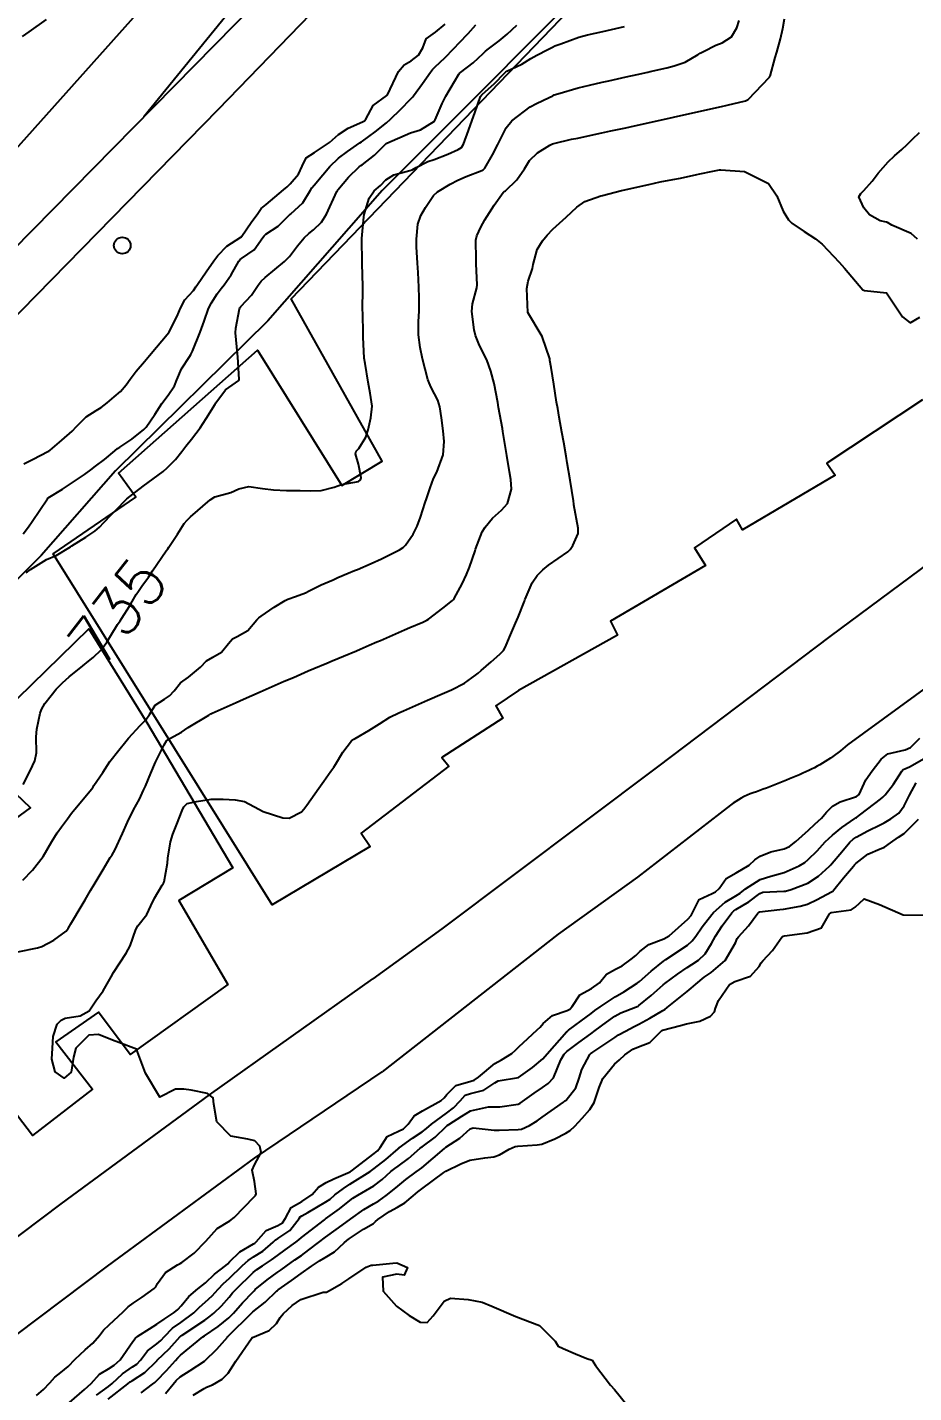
# Model space of a CAD drawing. Header units: metres. Extents: x 307586 to 320046, y 7427249 to 7434250.
# Drawn here: x 315515.2 to 315589.4, y 7432339.4 to 7432453.6 of the extents above; entities that cross this region are included whole.
import ezdxf
from ezdxf.enums import TextEntityAlignment as Align

# ---------------------------------------------------------------- set-up
doc = ezdxf.new("R2010")
doc.units = ezdxf.units.M
doc.header["$MEASUREMENT"] = 0
for name, color, linetype in [('Cotas', 45, 'Continuous'), ('Curvas de Nivel 1m', 11, 'Continuous'), ('Curvas de Nivel 5m', 15, 'Continuous'), ('Divisa', 42, 'FENCELINE2'), ('Edificações', 30, 'Continuous'), ('Linha Férrea', 20, 'Continuous'), ('Postes', 20, 'Continuous'), ('Vias Primárias', 230, 'Continuous')]:
    doc.layers.add(name, color=color, linetype=linetype)
doc.styles.add('Style-STANDARD', font='STANDARD.shx')
doc.linetypes.add('FENCELINE2', pattern='A,0.25,-0.1,[132,ltypeshp.shx,S=0.1,R=0,X=-0.1,Y=0],-0.1,1', length=1.45)

msp = doc.modelspace()

# ---------------------------------------------------------------- linework, layer by layer
at = {"layer": 'Curvas de Nivel 1m', "flags": 128}
for points, elevation in [([(315514.42, 7432376.22), (315516.05, 7432376.58), (315516.43, 7432376.69), (315517.43, 7432377.2), (315518.45, 7432377.97), (315518.55, 7432378.08), (315518.62, 7432378.18), (315518.85, 7432378.57), (315519.79, 7432380.16), (315520.05, 7432380.59), (315520.49, 7432381.35), (315520.79, 7432381.86), (315520.96, 7432382.15), (315521.54, 7432383.11), (315522.14, 7432384.13), (315522.29, 7432384.36), (315522.53, 7432384.75), (315523.18, 7432386.12), (315523.59, 7432387.08), (315524.1, 7432388.11), (315524.58, 7432389.01), (315524.93, 7432389.76), (315525.08, 7432390.1), (315525.53, 7432391.17), (315525.94, 7432392.09), (315526.16, 7432392.55), (315526.64, 7432393.55), (315526.84, 7432393.88), (315527.14, 7432394.08), (315528.09, 7432394.62), (315528.65, 7432395), (315530.4, 7432396.03), (315530.57, 7432396.13), (315530.67, 7432396.19), (315531.93, 7432396.76), (315532.68, 7432397.1), (315533.3, 7432397.38), (315534.69, 7432397.99), (315536.7, 7432398.86), (315537.47, 7432399.19), (315538.71, 7432399.73), (315539.18, 7432399.93), (315540.25, 7432400.38), (315540.72, 7432400.58), (315541.66, 7432400.97), (315542.74, 7432401.42), (315543.06, 7432401.56), (315543.81, 7432401.88), (315544.46, 7432402.16), (315544.75, 7432402.28), (315545.51, 7432402.61), (315546.76, 7432403.17), (315547.22, 7432403.37), (315548.3, 7432403.82), (315548.62, 7432403.97), (315548.77, 7432404.06), (315549.96, 7432404.98), (315550.79, 7432405.63), (315550.87, 7432405.71), (315550.93, 7432405.79), (315551.59, 7432407), (315551.95, 7432407.78), (315552.19, 7432408.41), (315552.67, 7432409.77), (315552.71, 7432409.9), (315552.84, 7432410.27), (315553.27, 7432411.35), (315553.5, 7432411.76), (315554.13, 7432412.5), (315554.88, 7432413.16), (315555.38, 7432413.74), (315555.72, 7432414.92), (315555.66, 7432415.74), (315555.56, 7432416.38), (315555.33, 7432417.74), (315555.27, 7432418.08), (315555, 7432419.75), (315554.96, 7432420), (315554.64, 7432421.75), (315554.57, 7432422.17), (315554.25, 7432423.76), (315553.98, 7432424.8), (315553.64, 7432425.76), (315553.04, 7432426.96), (315552.69, 7432427.77), (315552.59, 7432428.25), (315552.4, 7432429.78), (315552.44, 7432430.42), (315552.81, 7432431.77), (315552.85, 7432432.03), (315552.77, 7432433.77), (315552.75, 7432434.15), (315552.72, 7432435.77), (315552.8, 7432436.12), (315553.16, 7432436.84), (315553.49, 7432437.45), (315553.68, 7432437.76), (315554.27, 7432438.67), (315555.02, 7432439.75), (315555.11, 7432439.83), (315555.2, 7432439.89), (315556.15, 7432440.79), (315556.8, 7432441.73), (315557.23, 7432442.41), (315557.89, 7432443.06), (315558.92, 7432443.7), (315559.14, 7432443.81), (315559.25, 7432443.85), (315560.74, 7432444.19), (315561.25, 7432444.3), (315562.37, 7432444.55), (315563.26, 7432444.73), (315564.02, 7432444.89), (315565.27, 7432445.16), (315565.65, 7432445.24), (315567.27, 7432445.6), (315568.9, 7432445.96), (315569.28, 7432446.05), (315569.89, 7432446.18), (315571.28, 7432446.49), (315572.15, 7432446.68), (315573.29, 7432446.93), (315573.77, 7432447.04), (315575.29, 7432447.4), (315575.52, 7432447.51), (315577.31, 7432449.39), (315577.34, 7432449.45), (315577.35, 7432449.48), (315577.78, 7432451.03), (315577.91, 7432451.47), (315578.23, 7432452.59), (315578.42, 7432453.47), (315578.56, 7432454.28)], 737), ([(315514.79, 7432452.79), (315515.35, 7432453.18), (315516.82, 7432454.21)], 731), ([(315514.82, 7432382.22), (315515.65, 7432383.07), (315516.52, 7432384.2), (315517.26, 7432385.47), (315517.7, 7432386.19), (315518.05, 7432386.69), (315518.56, 7432387.37), (315518.91, 7432387.83), (315519.18, 7432388.17), (315520.59, 7432389.88), (315520.7, 7432390.04), (315520.78, 7432390.15), (315521.52, 7432391.23), (315522.11, 7432392.14), (315522.32, 7432392.44), (315522.63, 7432392.82), (315523.68, 7432394.11), (315524.65, 7432395.15), (315525.13, 7432395.63), (315525.44, 7432396.09), (315525.9, 7432396.86), (315526.68, 7432397.37), (315527.11, 7432397.65), (315527.48, 7432398.07), (315528.03, 7432398.74), (315528.7, 7432399.22), (315529.69, 7432400.05), (315530.2, 7432400.56), (315530.73, 7432400.87), (315531.44, 7432401.31), (315532.05, 7432402.02), (315532.36, 7432402.4), (315532.75, 7432402.61), (315533.65, 7432403.11), (315534.42, 7432403.99), (315534.58, 7432404.18), (315534.77, 7432404.32), (315535.86, 7432405.06), (315536.78, 7432405.62), (315537.01, 7432405.73), (315537.64, 7432405.95), (315538.47, 7432406.26), (315538.79, 7432406.42), (315539.8, 7432406.93), (315540.8, 7432407.36), (315541.19, 7432407.53), (315542.05, 7432407.9), (315542.58, 7432408.12), (315542.82, 7432408.22), (315543.98, 7432408.72), (315544.83, 7432409.1), (315546.33, 7432409.85), (315546.64, 7432410.04), (315546.84, 7432410.24), (315547.5, 7432411.18), (315547.83, 7432411.83), (315548.11, 7432412.59), (315548.5, 7432413.82), (315548.59, 7432414.11), (315548.9, 7432415.05), (315549.19, 7432415.82), (315549.46, 7432416.36), (315550.01, 7432417.8), (315550.08, 7432418.93), (315550.01, 7432419.8), (315549.87, 7432420.9), (315549.72, 7432421.81), (315549.54, 7432422.37), (315549, 7432423.43), (315548.82, 7432423.82), (315548.72, 7432424.11), (315548.28, 7432425.83), (315548.07, 7432426.79), (315547.93, 7432427.83), (315547.94, 7432428.96), (315548, 7432429.83), (315547.99, 7432430.93), (315547.95, 7432431.83), (315547.9, 7432433.05), (315547.85, 7432433.83), (315547.77, 7432435.2), (315547.77, 7432435.83), (315547.89, 7432437.1), (315548.12, 7432437.83), (315548.52, 7432438.49), (315549.19, 7432439.49), (315549.53, 7432439.81), (315550.57, 7432440.44), (315551.21, 7432440.77), (315551.91, 7432441.09), (315553.22, 7432441.57), (315553.35, 7432441.64), (315553.47, 7432441.77), (315554.12, 7432442.88), (315554.58, 7432443.76), (315554.79, 7432444.21), (315555.26, 7432445.15), (315555.75, 7432445.74), (315557.28, 7432446.9), (315557.81, 7432447.2), (315558.87, 7432447.7), (315559.16, 7432447.84), (315559.29, 7432447.9), (315559.6, 7432448), (315561.3, 7432448.5), (315562.23, 7432448.73), (315563.31, 7432448.97), (315563.86, 7432449.09), (315565.31, 7432449.42), (315566.22, 7432449.62), (315567.11, 7432449.81), (315567.32, 7432449.86), (315568.72, 7432450.18), (315569.32, 7432450.33), (315570.24, 7432450.65), (315571.34, 7432451.29), (315571.5, 7432451.39), (315571.78, 7432451.55), (315572.82, 7432452.07), (315573.35, 7432452.27), (315574.13, 7432452.75), (315574.58, 7432453.52), (315574.76, 7432454.13)], 736), ([(315514.85, 7432411.2), (315515.3, 7432411.78), (315515.6, 7432412.22), (315516.88, 7432414.13), (315516.91, 7432414.17), (315516.95, 7432414.2), (315518.14, 7432414.94), (315518.9, 7432415.42), (315519.99, 7432416.16), (315520.51, 7432416.56), (315520.91, 7432416.86), (315521.66, 7432417.4), (315522.52, 7432418.13), (315522.75, 7432418.32), (315522.94, 7432418.44), (315523.96, 7432419.1), (315524.95, 7432419.91), (315525.14, 7432420.11), (315525.88, 7432421.18), (315526.47, 7432422.09), (315526.99, 7432422.8), (315527.51, 7432423.56), (315527.71, 7432424.07), (315528.09, 7432424.99), (315528.79, 7432426.06), (315528.89, 7432426.2), (315529.03, 7432426.47), (315529.67, 7432428.05), (315529.99, 7432428.97), (315530.37, 7432430.04), (315530.61, 7432430.51), (315531.09, 7432431.26), (315531.42, 7432431.71), (315531.66, 7432432.02), (315532.26, 7432432.87), (315532.91, 7432434.01), (315533, 7432434.13), (315533.12, 7432434.21), (315534.18, 7432434.95), (315534.91, 7432435.99), (315535.01, 7432436.13), (315535.15, 7432436.25), (315536.19, 7432436.94), (315537.17, 7432437.9), (315537.2, 7432437.93), (315537.24, 7432437.96), (315538.26, 7432438.87), (315538.9, 7432439.94), (315539.01, 7432440.13), (315539.2, 7432440.36), (315539.93, 7432441.22), (315540.51, 7432441.92), (315541.23, 7432442.61), (315541.98, 7432443.16), (315543.02, 7432443.89), (315543.16, 7432443.98), (315543.24, 7432444.04), (315544.31, 7432444.82), (315545.26, 7432445.58), (315545.59, 7432445.87), (315546.44, 7432446.69), (315547.29, 7432447.58), (315547.42, 7432447.71), (315547.52, 7432447.84), (315548.28, 7432448.86), (315548.93, 7432449.82), (315549.1, 7432450.04), (315549.32, 7432450.25), (315550.13, 7432451.01), (315550.88, 7432451.8), (315551.35, 7432452.28), (315552.1, 7432453.03), (315552.72, 7432453.78)], 733), ([(315514.92, 7432417.04), (315515.69, 7432417.45), (315516.93, 7432418.08), (315517.01, 7432418.12), (315517.12, 7432418.2), (315518.1, 7432419.03), (315518.95, 7432419.78), (315519.32, 7432420.17), (315520.14, 7432420.99), (315520.97, 7432421.52), (315521.37, 7432421.75), (315521.88, 7432422.14), (315522.47, 7432422.66), (315522.99, 7432423.11), (315523.48, 7432423.65), (315523.82, 7432424.12), (315524.32, 7432424.8), (315525.02, 7432425.6), (315525.44, 7432426.1), (315527.05, 7432428.04), (315527.07, 7432428.06), (315527.08, 7432428.08), (315527.75, 7432429.39), (315528.03, 7432430.07), (315528.38, 7432430.77), (315529.1, 7432431.55), (315529.31, 7432431.84), (315529.45, 7432432.05), (315530.18, 7432433.11), (315530.8, 7432434.03), (315531.13, 7432434.47), (315531.9, 7432435.26), (315533.06, 7432436.01), (315533.11, 7432436.04), (315533.14, 7432436.08), (315533.92, 7432437.24), (315534.49, 7432438), (315534.77, 7432438.4), (315535.18, 7432438.75), (315536.65, 7432439.97), (315536.94, 7432440.23), (315537.2, 7432440.46), (315537.88, 7432441.29), (315538.2, 7432441.95), (315538.53, 7432442.65), (315539.23, 7432443.08), (315540.48, 7432443.92), (315541.25, 7432444.59), (315542.05, 7432445.11), (315543.26, 7432445.64), (315543.41, 7432445.74), (315543.53, 7432445.89), (315544.14, 7432447.03), (315545.29, 7432447.85), (315545.35, 7432447.92), (315546.26, 7432449.86), (315546.74, 7432450.43), (315547.33, 7432450.75), (315547.93, 7432451.23), (315548.29, 7432451.83), (315548.57, 7432452.6), (315549.36, 7432453.14), (315550.17, 7432453.81)], 732), ([(315515.11, 7432407.92), (315515.46, 7432408.22), (315516.82, 7432409.06), (315517.63, 7432409.38), (315518.83, 7432410.1), (315518.94, 7432410.18), (315520.09, 7432410.91), (315520.85, 7432411.42), (315521.24, 7432411.76), (315521.61, 7432412.14), (315522.22, 7432412.78), (315522.88, 7432413.46), (315523.2, 7432413.8), (315523.54, 7432414.12), (315524.29, 7432414.72), (315524.89, 7432415.17), (315526.14, 7432416.09), (315526.57, 7432416.42), (315526.91, 7432416.71), (315527.6, 7432417.4), (315528.14, 7432418.07), (315528.48, 7432418.52), (315528.94, 7432419.12), (315529.66, 7432420.05), (315530.17, 7432420.84), (315530.92, 7432422.03), (315530.98, 7432422.14), (315531.78, 7432423.23), (315532.89, 7432424.01), (315532.93, 7432424.09), (315532.81, 7432426.01), (315532.79, 7432426.25), (315532.62, 7432428.01), (315532.66, 7432428.41), (315532.95, 7432430.01), (315532.99, 7432430.1), (315533.08, 7432430.2), (315533.95, 7432431.15), (315534.53, 7432432), (315534.78, 7432432.32), (315535.11, 7432432.64), (315536.72, 7432433.97), (315537.13, 7432434.39), (315537.81, 7432435.28), (315538.37, 7432435.95), (315538.77, 7432436.32), (315539.15, 7432436.63), (315539.83, 7432437.26), (315540.24, 7432437.92), (315541.1, 7432439.82), (315541.15, 7432439.91), (315541.17, 7432439.94), (315541.19, 7432439.97), (315542.09, 7432441.02), (315542.98, 7432441.89), (315543.12, 7432442), (315543.22, 7432442.06), (315544.26, 7432442.86), (315545.24, 7432443.83), (315545.29, 7432443.87), (315547.25, 7432444.72), (315548.09, 7432444.99), (315549.26, 7432445.72), (315549.32, 7432445.82), (315549.91, 7432447.18), (315550.22, 7432447.81), (315551.31, 7432449.64), (315551.37, 7432449.73), (315551.44, 7432449.79), (315552.51, 7432450.59), (315553.34, 7432451.38), (315553.53, 7432451.57), (315553.78, 7432451.77), (315554.67, 7432452.44), (315555.36, 7432452.99), (315556.17, 7432453.74)], 734), ([(315589.68, 7432435.85), (315589.16, 7432436.3), (315587.53, 7432437), (315587.17, 7432437.24), (315587.08, 7432437.27), (315586.55, 7432437.37), (315585.68, 7432437.88), (315585.18, 7432438.46), (315584.78, 7432439.39), (315584.94, 7432439.65), (315585.2, 7432439.91), (315585.9, 7432440.69), (315586.39, 7432441.37), (315587.23, 7432442.31), (315587.77, 7432442.82), (315588.37, 7432443.35), (315588.83, 7432443.76), (315589.26, 7432444.21), (315589.84, 7432444.76)], 738), ([(315515.98, 7432339.12), (315516.56, 7432339.62), (315517.1, 7432340.19), (315517.51, 7432340.67), (315518.01, 7432341.05), (315518.62, 7432341.56), (315519.21, 7432342.16), (315520.03, 7432342.94), (315520.68, 7432343.5), (315521.23, 7432344.14), (315521.58, 7432344.6), (315522.05, 7432345.05), (315523.22, 7432346.11), (315523.64, 7432346.54), (315524.07, 7432346.85), (315524.82, 7432347.36), (315525.82, 7432348.08), (315525.96, 7432348.21), (315526.1, 7432348.48), (315526.76, 7432349.42), (315527.76, 7432350.06), (315528, 7432350.17), (315528.12, 7432350.25), (315529.15, 7432351.02), (315530.14, 7432352.03), (315531.09, 7432353.08), (315532.16, 7432353.74), (315532.5, 7432354), (315534.18, 7432355.73), (315534.3, 7432355.86), (315534.36, 7432355.98), (315534.2, 7432357.03), (315534.01, 7432357.98), (315534.22, 7432358.43), (315534.76, 7432359.44), (315534.66, 7432359.98), (315534.24, 7432360.43), (315533.66, 7432360.57), (315532.24, 7432360.81), (315531.05, 7432362.02), (315530.82, 7432363.48), (315530.74, 7432364.03), (315530.29, 7432364.38), (315528.91, 7432364.67), (315528.29, 7432364.76), (315527.59, 7432364.76), (315526.28, 7432364.08), (315525.09, 7432366.09), (315524.33, 7432368.1), (315522.86, 7432368.64), (315522.34, 7432368.85), (315521.15, 7432369.33), (315520.34, 7432369.26), (315519.25, 7432368.17), (315519.07, 7432367.42), (315518.87, 7432366.17), (315518.3, 7432365.68), (315517.52, 7432366.19), (315517.26, 7432367.25), (315517.3, 7432368.19), (315517.38, 7432369.15), (315517.71, 7432370.19), (315518.03, 7432370.51), (315518.36, 7432370.68), (315519.63, 7432370.89), (315520.37, 7432371.29), (315520.72, 7432371.8), (315520.93, 7432372.14), (315521.55, 7432372.98), (315522.21, 7432374.13), (315522.41, 7432374.51), (315523.47, 7432376.11), (315523.8, 7432376.74), (315524.28, 7432378.1), (315524.46, 7432378.4), (315525.21, 7432379.35), (315525.55, 7432380.09), (315525.85, 7432380.72), (315526.5, 7432381.81), (315526.6, 7432381.98), (315526.65, 7432382.08), (315526.93, 7432383.66), (315526.97, 7432384.08), (315527.18, 7432385.43), (315527.38, 7432386.07), (315527.71, 7432386.91), (315528.16, 7432388.06), (315528.29, 7432388.35), (315528.58, 7432388.65), (315529.35, 7432388.82), (315530.58, 7432388.99), (315531.59, 7432389.01), (315532.58, 7432388.94), (315533.38, 7432388.8), (315534.57, 7432388.17), (315534.95, 7432387.98), (315536.57, 7432387.45), (315537.1, 7432387.42), (315538.14, 7432387.94), (315538.35, 7432388.16), (315538.58, 7432388.5), (315539.59, 7432389.92), (315540.01, 7432390.51), (315540.61, 7432391.35), (315540.84, 7432391.69), (315540.98, 7432391.91), (315541.6, 7432392.94), (315542.33, 7432393.89), (315542.52, 7432394.02), (315542.64, 7432394.08), (315543.79, 7432394.74), (315544.66, 7432395.31), (315545.53, 7432395.86), (315546.29, 7432396.22), (315546.67, 7432396.39), (315547.68, 7432396.83), (315548.69, 7432397.27), (315549.92, 7432397.8), (315550.7, 7432398.14), (315551.77, 7432398.71), (315552.71, 7432399.36), (315552.93, 7432399.55), (315553.17, 7432399.77), (315554, 7432400.48), (315554.73, 7432401.12), (315555.04, 7432401.45), (315555.21, 7432401.74), (315555.55, 7432402.54), (315556.06, 7432403.73), (315556.27, 7432404.23), (315556.79, 7432405.57), (315556.83, 7432405.68), (315556.85, 7432405.72), (315557.43, 7432407.09), (315557.85, 7432407.71), (315558.33, 7432408.19), (315558.82, 7432408.58), (315560.42, 7432409.68), (315560.63, 7432409.88), (315560.84, 7432410.22), (315561.3, 7432411.23), (315561.3, 7432411.67), (315560.94, 7432413.61), (315560.93, 7432413.67), (315560.89, 7432413.96), (315560.62, 7432415.67), (315560.38, 7432417.13), (315560.28, 7432417.68), (315560.08, 7432418.82), (315559.93, 7432419.69), (315559.71, 7432420.95), (315559.58, 7432421.69), (315559.49, 7432422.2), (315559.25, 7432423.7), (315559.02, 7432425.12), (315558.93, 7432425.7), (315558.91, 7432425.83), (315558.29, 7432427.71), (315557.07, 7432429.72), (315557.01, 7432431.72), (315557.11, 7432432.33), (315557.46, 7432433.38), (315557.54, 7432433.72), (315557.87, 7432434.98), (315558.3, 7432435.71), (315558.69, 7432436.18), (315559.16, 7432436.68), (315560.29, 7432437.68), (315561.18, 7432438.53), (315561.85, 7432439), (315563.19, 7432439.47), (315563.34, 7432439.5), (315563.85, 7432439.64), (315564.92, 7432439.91), (315565.2, 7432439.98), (315566.56, 7432440.26), (315567.21, 7432440.41), (315568.16, 7432440.64), (315569.21, 7432440.83), (315569.85, 7432440.93), (315571.22, 7432441.24), (315571.47, 7432441.3), (315572.55, 7432441.54), (315573.11, 7432441.64), (315573.22, 7432441.65), (315575.22, 7432441.51), (315577.21, 7432440.5), (315577.9, 7432439.47), (315578.45, 7432438.19), (315578.88, 7432437.46), (315579.17, 7432437.18), (315580.21, 7432436.49), (315581.16, 7432435.88), (315581.72, 7432435.42), (315583.13, 7432433.91), (315583.57, 7432433.41), (315585.1, 7432431.59), (315585.25, 7432431.54), (315587.1, 7432431.36), (315588.44, 7432429.35), (315589.07, 7432428.84), (315589.87, 7432429.33)], 738), ([(315518.32, 7432338.17), (315519.99, 7432339.63), (315520.27, 7432339.87), (315520.54, 7432340.14), (315521.23, 7432340.91), (315522.01, 7432341.37), (315522.48, 7432341.66), (315522.96, 7432342.12), (315524.04, 7432343.65), (315524.24, 7432343.9), (315524.46, 7432344.1), (315525.42, 7432344.71), (315526.05, 7432345.1), (315526.64, 7432345.5), (315527.48, 7432346.07), (315527.81, 7432346.32), (315528.07, 7432346.63), (315528.72, 7432347.41), (315529.46, 7432348.04), (315530.1, 7432348.56), (315530.87, 7432349.26), (315531.81, 7432350.01), (315531.97, 7432350.15), (315532.12, 7432350.31), (315532.98, 7432351.14), (315534.14, 7432351.82), (315534.24, 7432351.88), (315534.34, 7432351.98), (315535.19, 7432352.93), (315536.16, 7432353.34), (315536.56, 7432353.56), (315536.8, 7432353.95), (315537.29, 7432354.84), (315538.18, 7432355.34), (315539.04, 7432355.93), (315539.57, 7432356.54), (315540.2, 7432356.94), (315540.86, 7432357.25), (315542.21, 7432357.84), (315542.31, 7432357.89), (315544.23, 7432359.36), (315544.51, 7432359.58), (315544.72, 7432359.86), (315545.32, 7432360.78), (315546.25, 7432361.23), (315546.67, 7432361.42), (315547.08, 7432361.83), (315547.57, 7432362.52), (315548.27, 7432362.94), (315549.83, 7432363.8), (315550.07, 7432364.01), (315550.29, 7432364.31), (315551.05, 7432365.04), (315552.31, 7432365.41), (315552.59, 7432365.49), (315552.94, 7432365.76), (315554.32, 7432366.88), (315554.87, 7432367.19), (315555.74, 7432367.73), (315556.04, 7432368.02), (315556.34, 7432368.3), (315557.08, 7432368.98), (315557.87, 7432369.7), (315558.12, 7432369.94), (315558.36, 7432370.24), (315559.15, 7432370.91), (315560.38, 7432371.34), (315560.6, 7432371.45), (315560.79, 7432371.67), (315561.42, 7432372.63), (315562.4, 7432373.16), (315563.09, 7432373.64), (315563.67, 7432374.37), (315564.42, 7432374.78), (315564.98, 7432375.06), (315565.74, 7432375.61), (315566.11, 7432375.93), (315566.44, 7432376.27), (315567.2, 7432376.84), (315568.45, 7432377.33), (315568.91, 7432377.57), (315570.47, 7432378.96), (315570.74, 7432379.27), (315570.88, 7432379.55), (315571.42, 7432380.61), (315572.5, 7432381.12), (315572.78, 7432381.24), (315573.08, 7432381.52), (315573.67, 7432382.36), (315574.52, 7432382.84), (315575.61, 7432383.49), (315576.08, 7432383.94), (315576.53, 7432384.24), (315577.42, 7432384.59), (315578.54, 7432384.84), (315578.97, 7432385.03), (315579.51, 7432385.45), (315580.56, 7432386.41), (315581.1, 7432386.9), (315581.64, 7432387.42), (315582.07, 7432387.92), (315582.58, 7432388.41), (315583.21, 7432388.78), (315584.59, 7432389.23), (315584.79, 7432389.39), (315585.37, 7432390.62), (315585.9, 7432391.37), (315586.63, 7432392.34), (315587.21, 7432392.78), (315588.64, 7432393.12), (315589.1, 7432393.33), (315589.87, 7432394.11)], 739), ([(315521.98, 7432338.83), (315523.61, 7432340.11), (315523.82, 7432340.28), (315524, 7432340.39), (315525.04, 7432341.06), (315526.02, 7432342.01), (315526.06, 7432342.05), (315526.08, 7432342.08), (315527.07, 7432343.03), (315528, 7432344.06), (315528.02, 7432344.08), (315528.04, 7432344.09), (315528.16, 7432344.17), (315530.06, 7432345.44), (315530.4, 7432345.69), (315530.82, 7432346.02), (315531.46, 7432346.63), (315532.08, 7432347.36), (315532.38, 7432347.71), (315532.65, 7432348), (315534.11, 7432349.41), (315534.42, 7432349.67), (315534.87, 7432349.97), (315535.63, 7432350.46), (315536.13, 7432350.83), (315536.77, 7432351.32), (315537.67, 7432351.94), (315537.93, 7432352.15), (315538.15, 7432352.34), (315540.08, 7432353.83), (315540.16, 7432353.89), (315541.33, 7432354.73), (315542.19, 7432355.44), (315542.44, 7432355.64), (315542.86, 7432355.88), (315544.2, 7432356.67), (315544.88, 7432357.18), (315545.63, 7432357.85), (315545.94, 7432358.11), (315546.22, 7432358.32), (315547.1, 7432358.96), (315548.08, 7432359.82), (315548.17, 7432359.89), (315548.23, 7432359.93), (315549.33, 7432360.72), (315550.26, 7432361.62), (315550.34, 7432361.71), (315550.47, 7432361.79), (315551.55, 7432362.5), (315552.27, 7432362.93), (315553.8, 7432363.27), (315554.28, 7432363.26), (315554.75, 7432363.26), (315556.28, 7432363.49), (315556.43, 7432363.57), (315556.64, 7432363.72), (315557.6, 7432364.4), (315558.3, 7432364.88), (315558.78, 7432365.21), (315559.22, 7432365.69), (315559.84, 7432367.19), (315560.12, 7432367.67), (315560.34, 7432367.89), (315561.35, 7432368.65), (315562.35, 7432369.38), (315562.72, 7432369.64), (315563.66, 7432370.34), (315564.37, 7432370.85), (315564.87, 7432371.12), (315566.1, 7432371.6), (315566.3, 7432371.69), (315566.38, 7432371.74), (315567.41, 7432372.57), (315568.4, 7432373.47), (315568.53, 7432373.58), (315569.6, 7432374.37), (315570.42, 7432374.92), (315570.81, 7432375.17), (315571.35, 7432375.54), (315571.91, 7432376.07), (315572.45, 7432376.92), (315572.78, 7432377.53), (315573.35, 7432378.41), (315574.14, 7432379.5), (315574.31, 7432379.67), (315574.48, 7432379.77), (315575.57, 7432380.41), (315576.5, 7432381.12), (315576.75, 7432381.23), (315578.5, 7432381.3), (315578.64, 7432381.32), (315579.11, 7432381.45), (315580.51, 7432381.98), (315581.39, 7432382.55), (315582.32, 7432383.41), (315582.42, 7432383.52), (315582.53, 7432383.64), (315583.34, 7432384.6), (315584.02, 7432385.4), (315584.29, 7432385.66), (315584.56, 7432385.83), (315585.53, 7432386.34), (315586.57, 7432386.85), (315586.9, 7432387.03), (315587.45, 7432387.35), (315588.11, 7432387.82), (315588.58, 7432388.44), (315589, 7432389.33), (315589.56, 7432390.37)], 741), ([(315524.73, 7432339.35), (315525.67, 7432340.08), (315525.86, 7432340.22), (315526, 7432340.34), (315526.85, 7432341.23), (315527.59, 7432342.06), (315527.8, 7432342.29), (315528.03, 7432342.51), (315529.9, 7432344.03), (315530.04, 7432344.13), (315531.17, 7432344.9), (315532.06, 7432345.61), (315532.45, 7432346), (315533.2, 7432346.87), (315534.09, 7432347.81), (315534.18, 7432347.89), (315534.28, 7432347.98), (315535.28, 7432348.79), (315536.11, 7432349.4), (315536.43, 7432349.63), (315536.87, 7432349.95), (315537.59, 7432350.47), (315538.13, 7432350.84), (315538.77, 7432351.3), (315539.57, 7432351.92), (315540.15, 7432352.36), (315541.05, 7432353.01), (315542.16, 7432353.81), (315542.27, 7432353.89), (315543.37, 7432354.68), (315544.18, 7432355.16), (315544.62, 7432355.42), (315545.23, 7432355.85), (315545.77, 7432356.27), (315546.2, 7432356.64), (315546.86, 7432357.18), (315547.75, 7432357.82), (315548.01, 7432358.02), (315548.22, 7432358.18), (315550.1, 7432359.79), (315550.17, 7432359.85), (315550.23, 7432359.89), (315551.38, 7432360.64), (315552.26, 7432361.42), (315552.51, 7432361.51), (315554.26, 7432361.31), (315554.67, 7432361.32), (315556.26, 7432361.37), (315556.56, 7432361.41), (315557.22, 7432361.71), (315557.86, 7432362.11), (315558.27, 7432362.41), (315560.07, 7432363.67), (315560.19, 7432363.76), (315560.29, 7432363.83), (315561.11, 7432364.86), (315561.38, 7432365.66), (315561.59, 7432366.39), (315562.27, 7432367.65), (315562.3, 7432367.68), (315562.33, 7432367.7), (315562.52, 7432367.83), (315564.35, 7432369.08), (315564.68, 7432369.29), (315565.24, 7432369.61), (315565.97, 7432369.99), (315566.36, 7432370.18), (315567.28, 7432370.68), (315568.38, 7432371.32), (315568.54, 7432371.42), (315568.75, 7432371.57), (315570.4, 7432372.91), (315570.75, 7432373.2), (315571.13, 7432373.54), (315571.84, 7432374.11), (315572.42, 7432374.5), (315573.58, 7432375.51), (315574.45, 7432376.99), (315574.6, 7432377.35), (315574.7, 7432377.5), (315575.53, 7432378.42), (315576.31, 7432379.48), (315576.4, 7432379.56), (315576.47, 7432379.59), (315578.17, 7432379.77), (315578.48, 7432379.81), (315579.86, 7432380.06), (315580.48, 7432380.23), (315581.3, 7432380.61), (315582.5, 7432381.25), (315582.6, 7432381.31), (315582.68, 7432381.41), (315583.48, 7432382.43), (315584.32, 7432383.39), (315584.42, 7432383.5), (315584.53, 7432383.62), (315585.52, 7432384.39), (315586.55, 7432384.84), (315586.92, 7432384.98), (315587.43, 7432385.35), (315588.08, 7432385.82), (315588.56, 7432386.12), (315589.77, 7432387.32)], 742), ([(315526.76, 7432339.3), (315527.41, 7432340.07), (315527.67, 7432340.39), (315528, 7432340.68), (315528.84, 7432341.22), (315530.02, 7432342), (315530.06, 7432342.03), (315531.05, 7432343), (315531.94, 7432344.01), (315531.99, 7432344.06), (315532.04, 7432344.11), (315533.93, 7432345.98), (315533.99, 7432346.05), (315534.06, 7432346.12), (315535.11, 7432346.94), (315536.09, 7432347.89), (315536.13, 7432347.92), (315536.18, 7432347.96), (315537.31, 7432348.74), (315538.11, 7432349.32), (315538.97, 7432349.93), (315539.65, 7432350.39), (315540.12, 7432350.67), (315540.9, 7432351.13), (315541.71, 7432351.89), (315541.94, 7432352.1), (315542.15, 7432352.25), (315543.34, 7432353.05), (315544.16, 7432353.5), (315544.34, 7432353.68), (315544.52, 7432353.86), (315545.5, 7432354.52), (315546.18, 7432354.89), (315546.78, 7432355.24), (315547.5, 7432355.83), (315547.87, 7432356.15), (315548.2, 7432356.4), (315550.04, 7432357.79), (315550.21, 7432357.9), (315551.48, 7432358.51), (315552.22, 7432358.81), (315553.48, 7432359.01), (315554.23, 7432359.09), (315554.71, 7432359.25), (315555.52, 7432359.73), (315556.01, 7432359.95), (315556.24, 7432359.99), (315557.86, 7432360.08), (315558.24, 7432360.16), (315559.33, 7432360.6), (315560.25, 7432361.06), (315560.63, 7432361.29), (315561.01, 7432361.66), (315561.62, 7432362.31), (315562.28, 7432363.04), (315562.63, 7432363.64), (315563.05, 7432364.89), (315563.36, 7432365.63), (315564.33, 7432366.84), (315564.74, 7432367.21), (315565.19, 7432367.61), (315565.86, 7432368.09), (315566.34, 7432368.28), (315567.28, 7432368.65), (315568.22, 7432369.58), (315568.29, 7432369.64), (315568.35, 7432369.67), (315569.84, 7432370.08), (315570.36, 7432370.22), (315571.47, 7432370.44), (315572.37, 7432370.86), (315572.69, 7432371.22), (315572.79, 7432371.52), (315573.04, 7432372.17), (315573.94, 7432373.51), (315574.41, 7432373.76), (315575.7, 7432374.2), (315576.43, 7432375), (315576.59, 7432375.32), (315576.74, 7432375.48), (315577.56, 7432376.35), (315578.34, 7432377.46), (315578.4, 7432377.52), (315578.45, 7432377.54), (315578.55, 7432377.56), (315580.46, 7432377.83), (315581.64, 7432378.24), (315582.31, 7432379.41), (315582.4, 7432379.49), (315582.47, 7432379.51), (315584.12, 7432379.75), (315584.48, 7432379.96), (315585.21, 7432380.67), (315586.49, 7432380.2), (315588.47, 7432379.34), (315590.47, 7432379.31)], 743), ([(315529.09, 7432339.15), (315529.99, 7432339.7), (315530.2, 7432339.82), (315530.69, 7432340.02), (315531.52, 7432340.5), (315532.01, 7432341), (315532.41, 7432341.61), (315532.64, 7432342), (315533.95, 7432343.89), (315534.02, 7432343.98), (315534.04, 7432343.99), (315535.45, 7432344.57), (315536.05, 7432345.15), (315536.35, 7432345.66), (315536.61, 7432345.95), (315537.37, 7432346.65), (315538.08, 7432347.15), (315539.96, 7432347.78), (315540.09, 7432347.78), (315540.24, 7432347.76), (315540.5, 7432347.91), (315541.52, 7432348.48), (315542.1, 7432348.87), (315543.56, 7432349.87), (315543.96, 7432350.02), (315544.12, 7432350.04), (315545.78, 7432350.18), (315546.12, 7432350.21), (315547.01, 7432349.83), (315546.74, 7432349.2), (315546.11, 7432349.26), (315544.92, 7432349.03), (315544.99, 7432347.85), (315546.08, 7432346.6), (315547.14, 7432345.83), (315548.06, 7432345.25), (315548.65, 7432345.22), (315549.15, 7432345.8), (315550.09, 7432347.02), (315550.61, 7432347.26), (315552.09, 7432347.15), (315553.25, 7432346.92), (315554.08, 7432346.6), (315556.07, 7432345.72), (315558.06, 7432344.99), (315559.36, 7432343.68), (315559.62, 7432343.25), (315560.04, 7432343.07), (315561.08, 7432342.61), (315562.03, 7432342.22), (315562.45, 7432342.07), (315562.75, 7432341.64), (315564, 7432339.99), (315564.33, 7432339.62), (315565.97, 7432337.6)], 744)]:
    msp.add_lwpolyline(points, dxfattribs=dict(at, elevation=elevation))
at = {"layer": 'Curvas de Nivel 5m', "flags": 128}
for points, elevation in [([(315514.86, 7432390.22), (315515.44, 7432391.38), (315515.84, 7432392.21), (315515.96, 7432392.87), (315515.95, 7432394.21), (315516.01, 7432394.85), (315516.29, 7432396.2), (315516.38, 7432396.49), (315516.67, 7432397), (315517.21, 7432397.67), (315517.62, 7432398.19), (315518.15, 7432398.74), (315518.7, 7432399.23), (315519.86, 7432400.16), (315520.33, 7432400.54), (315520.72, 7432400.86), (315521.39, 7432401.49), (315521.86, 7432402.14), (315522.18, 7432402.7), (315522.76, 7432403.6), (315522.97, 7432403.92), (315523.11, 7432404.13), (315523.75, 7432405.15), (315524.32, 7432406.11), (315524.5, 7432406.4), (315524.79, 7432406.81), (315525.34, 7432407.57), (315525.69, 7432408.1), (315526.83, 7432409.77), (315526.96, 7432409.95), (315527.05, 7432410.08), (315527.76, 7432411.17), (315528.34, 7432412.07), (315528.58, 7432412.35), (315528.87, 7432412.61), (315530.49, 7432414.04), (315530.89, 7432414.28), (315532.24, 7432414.66), (315532.89, 7432414.96), (315533.74, 7432415.16), (315534.89, 7432414.99), (315535.79, 7432414.87), (315536.89, 7432414.82), (315538.03, 7432414.81), (315538.89, 7432414.8), (315539.78, 7432414.82), (315540.89, 7432415.11), (315541.48, 7432415.32), (315542.9, 7432415.58), (315543.09, 7432415.7), (315543.14, 7432415.89), (315542.92, 7432417.01), (315542.66, 7432417.89), (315542.72, 7432418.1), (315542.94, 7432418.33), (315543.54, 7432419.29), (315543.71, 7432419.88), (315543.95, 7432420.89), (315544.05, 7432421.88), (315543.9, 7432422.97), (315543.72, 7432423.88), (315543.46, 7432425.45), (315543.4, 7432425.89), (315543.3, 7432427.63), (315543.29, 7432427.89), (315543.27, 7432429.69), (315543.26, 7432429.89), (315543.28, 7432431.71), (315543.28, 7432431.89), (315543.21, 7432433.8), (315543.21, 7432433.89), (315543.19, 7432435.85), (315543.19, 7432435.89), (315543.35, 7432437.7), (315543.38, 7432437.89), (315543.8, 7432439.27), (315544.22, 7432439.88), (315544.74, 7432440.34), (315545.21, 7432440.79), (315545.87, 7432441.21), (315547.22, 7432441.58), (315547.41, 7432441.65), (315547.73, 7432441.83), (315548.72, 7432442.33), (315549.23, 7432442.5), (315550.39, 7432442.96), (315551.24, 7432443.34), (315551.52, 7432443.51), (315551.71, 7432443.79), (315552.12, 7432444.92), (315552.42, 7432445.78), (315552.64, 7432446.4), (315553.13, 7432447.77), (315553.19, 7432447.87), (315553.29, 7432447.97), (315554.25, 7432448.82), (315555.15, 7432449.75), (315555.23, 7432449.83), (315555.31, 7432449.89), (315556.57, 7432450.48), (315557.33, 7432450.95), (315557.82, 7432451.23), (315558.74, 7432451.71), (315559.14, 7432451.91), (315559.35, 7432452), (315559.84, 7432452.18), (315561.35, 7432452.74), (315562.08, 7432452.94), (315563.36, 7432453.22), (315563.71, 7432453.3), (315565.17, 7432453.63)], 735), ([(315520.98, 7432339.14), (315521.99, 7432339.88), (315522.3, 7432340.13), (315523.18, 7432340.94), (315524.01, 7432341.52), (315524.36, 7432341.75), (315524.66, 7432342.09), (315525.25, 7432342.87), (315526.04, 7432343.46), (315526.38, 7432343.73), (315526.69, 7432344.07), (315527.36, 7432344.75), (315528.05, 7432345.24), (315529.13, 7432346.04), (315529.6, 7432346.51), (315530.08, 7432346.93), (315530.66, 7432347.45), (315531.16, 7432348.02), (315531.62, 7432348.49), (315532.1, 7432348.91), (315533.22, 7432349.99), (315533.67, 7432350.43), (315534.12, 7432350.72), (315534.91, 7432351.2), (315535.76, 7432351.96), (315535.96, 7432352.15), (315536.15, 7432352.25), (315537.17, 7432352.94), (315537.95, 7432353.94), (315538.04, 7432354.06), (315538.16, 7432354.15), (315538.66, 7432354.42), (315540.18, 7432355.32), (315540.53, 7432355.56), (315540.93, 7432355.9), (315541.65, 7432356.45), (315542.2, 7432356.79), (315543.88, 7432357.87), (315544.22, 7432358.1), (315545.2, 7432358.87), (315546.23, 7432359.77), (315546.27, 7432359.81), (315546.31, 7432359.84), (315547.43, 7432360.65), (315548.25, 7432361.19), (315548.61, 7432361.46), (315549.03, 7432361.81), (315550.27, 7432362.75), (315550.87, 7432363.19), (315551.41, 7432363.78), (315551.83, 7432364.24), (315552.29, 7432364.39), (315553.39, 7432364.66), (315554.31, 7432365.27), (315554.61, 7432365.44), (315556.31, 7432365.72), (315557.47, 7432366.56), (315558.33, 7432367.29), (315558.7, 7432367.69), (315560.35, 7432369.56), (315560.41, 7432369.61), (315560.49, 7432369.67), (315561.55, 7432370.47), (315562.37, 7432371.08), (315562.7, 7432371.33), (315563.12, 7432371.64), (315564.39, 7432372.48), (315565.11, 7432372.9), (315566.22, 7432373.6), (315566.32, 7432373.68), (315566.41, 7432373.74), (315567.4, 7432374.61), (315568.43, 7432375.44), (315568.51, 7432375.5), (315568.63, 7432375.58), (315570.45, 7432376.8), (315570.84, 7432377.16), (315571.13, 7432377.54), (315571.68, 7432378.32), (315572.47, 7432379.36), (315572.62, 7432379.53), (315573.6, 7432380.4), (315574.49, 7432380.93), (315574.85, 7432381.15), (315575.29, 7432381.5), (315576.51, 7432382.28), (315577.41, 7432382.57), (315578.52, 7432382.88), (315579.78, 7432383.44), (315580.25, 7432383.71), (315580.53, 7432383.95), (315581.28, 7432384.69), (315581.95, 7432385.42), (315582.26, 7432385.71), (315582.56, 7432385.98), (315583.35, 7432386.62), (315584.45, 7432387.39), (315584.52, 7432387.44), (315584.57, 7432387.48), (315584.94, 7432387.75), (315586.59, 7432388.99), (315586.79, 7432389.16), (315586.98, 7432389.36), (315587.68, 7432390.27), (315588.38, 7432391.34), (315588.49, 7432391.47), (315588.62, 7432391.53), (315589, 7432391.71), (315590.64, 7432392.64)], 740)]:
    msp.add_lwpolyline(points, dxfattribs=dict(at, elevation=elevation))
at = {"layer": 'Divisa'}
msp.add_lwpolyline([(315388.17, 7432318.1), (315396.46, 7432325.48), (315419.76, 7432347.8), (315448.76, 7432377.5), (315477.05, 7432404.57), (315502.45, 7432430.22), (315527.84, 7432458.63), (315534.38, 7432465.26), (315544.25, 7432476.48), (315563.74, 7432498.18), (315587.36, 7432522.58), (315617.02, 7432545.61), (315635.23, 7432557.54), (315664.71, 7432576.19), (315676.6, 7432582.45), (315697.83, 7432593.99, 0.04075), (315710.09, 7432600.97, -0.067472), (315715.57, 7432603.79, -0.002065), (315753.8, 7432617.17, -0.015065), (315774.11, 7432623.51)], format="xyb", dxfattribs=at)
msp.add_lwpolyline([(315590.98, 7432480.54), (315588.86, 7432483.14), (315576.91, 7432471.14), (315579.03, 7432468.05), (315567.61, 7432460.6), (315566.7, 7432461.6), (315565.82, 7432460.88), (315544.9, 7432439.92), (315535.32, 7432429.01), (315522.57, 7432416.46), (315516.37, 7432409.38), (315500.51, 7432393.56), (315484.01, 7432378.35), (315470.61, 7432364.52), (315445.42, 7432343.69), (315427.21, 7432324.43)], dxfattribs=at)
at = {"layer": 'Edificações'}
for points in [[(315590.09, 7432422.41), (315582.11, 7432417.1), (315582.79, 7432416.09), (315575.03, 7432411.53), (315574.54, 7432412.42), (315571.03, 7432410.01), (315571.94, 7432408.54), (315564.01, 7432403.9), (315564.57, 7432402.71), (315556.31, 7432398.09), (315554.4, 7432396.81), (315555, 7432395.78), (315549.88, 7432392.5), (315550.48, 7432391.75), (315543.13, 7432386.17), (315543.9, 7432385.05), (315535.69, 7432380.17), (315517.38, 7432409.51), (315524.29, 7432414.26), (315522.84, 7432416.27), (315534.47, 7432426.56), (315541.52, 7432415.25), (315544.9, 7432417.26), (315537.27, 7432430.86), (315561.96, 7432456.49)], [(315513.21, 7432396.29), (315520.34, 7432403.25), (315525.19, 7432395.41), (315532.39, 7432383.26), (315527.87, 7432380.52), (315531.99, 7432373.49), (315523.82, 7432367.65), (315521.15, 7432371.2), (315517.59, 7432368.7), (315520.66, 7432364.74), (315515.65, 7432360.86), (315512.66, 7432364.74)], [(315510.95, 7432384.98), (315515.48, 7432388.29), (315505.77, 7432397.5)]]:
    msp.add_lwpolyline(points, dxfattribs=at)
at = {"layer": 'Linha Férrea'}
for points in [[(315421.95, 7432343.07), (315467.8, 7432388.2), (315502.14, 7432422.91), (315535.95, 7432457.26), (315544.9, 7432465.81), (315565.89, 7432486.59), (315594.39, 7432512.84), (315621.2, 7432534.51), (315645.92, 7432551.55), (315659.21, 7432560.36), (315685.42, 7432575.29), (315712.11, 7432588.19), (315745.52, 7432601.94), (315777.38, 7432612.57), (315801.57, 7432619.37), (315838.47, 7432629.12)], [(315429.06, 7432344.26), (315465.17, 7432380.68), (315499.49, 7432414.35), (315531.19, 7432446.71), (315544.9, 7432460.88), (315580.76, 7432494.93), (315598.7, 7432511.46), (315618.54, 7432527.26), (315638.09, 7432541.57), (315656.68, 7432553.81), (315675.72, 7432565.03), (315694.22, 7432574.9), (315714.29, 7432584.2), (315729.5, 7432591.31), (315746.23, 7432597.64), (315762.77, 7432603.48), (315785.62, 7432610.48), (315800.46, 7432614.54), (315823.76, 7432620.73)], [(315785.95, 7432621.56), (315761.46, 7432613.76), (315742.69, 7432607.41), (315711.2, 7432594.14), (315685.94, 7432581.97), (315668.03, 7432572.05), (315645.94, 7432559.1), (315625.96, 7432545.27), (315606.49, 7432530.54), (315592.58, 7432518.88), (315577.7, 7432506.06), (315561.35, 7432489.44), (315544.9, 7432470.26), (315538.3, 7432462.49), (315524.94, 7432446.07)]]:
    msp.add_lwpolyline(points, dxfattribs=at)
at = {"layer": 'Postes'}
msp.add_circle((315523.15, 7432435.31), 0.694, dxfattribs=at)
at = {"layer": 'Vias Primárias'}
for points in [[(315645.5, 7432451.69), (315645.11, 7432451.41), (315638.58, 7432445.93), (315626.73, 7432435.35), (315614.4, 7432426.54), (315600.81, 7432416.31), (315582.36, 7432402.62), (315567.94, 7432391.71), (315549.89, 7432378.16), (315544.1, 7432373.98)], [(315645.5, 7432451.69), (315645.11, 7432451.41), (315638.58, 7432445.93), (315626.73, 7432435.35), (315614.4, 7432426.54), (315600.81, 7432416.31), (315582.36, 7432402.62), (315567.94, 7432391.71), (315549.89, 7432378.16), (315544.1, 7432373.98)], [(315420.09, 7432280.81), (315437.46, 7432294.07), (315458.99, 7432310.42), (315475.39, 7432322.64), (315493.15, 7432336.42), (315518.04, 7432355.16), (315530.46, 7432364.28), (315544.1, 7432373.98)], [(315420.09, 7432280.81), (315437.46, 7432294.07), (315458.99, 7432310.42), (315475.39, 7432322.64), (315493.15, 7432336.42), (315518.04, 7432355.16), (315530.46, 7432364.28), (315544.1, 7432373.98)], [(315434.47, 7432283.61), (315441.39, 7432288.9), (315462.9, 7432305.23), (315479.33, 7432317.46), (315497.1, 7432331.25), (315521.91, 7432349.95), (315534.21, 7432358.97), (315544.9, 7432366.2)], [(315434.47, 7432283.61), (315441.39, 7432288.9), (315462.9, 7432305.23), (315479.33, 7432317.46), (315497.1, 7432331.25), (315521.91, 7432349.95), (315534.21, 7432358.97), (315544.9, 7432366.2)]]:
    msp.add_lwpolyline(points, dxfattribs=at)
msp.add_lwpolyline([(315644.97, 7432438.74), (315644.32, 7432438.27), (315639.21, 7432434.63), (315626.75, 7432425.31), (315618.52, 7432419.42), (315604.45, 7432409.03), (315598.13, 7432403.96), (315583.83, 7432393.55, -0.075207), (315580.35, 7432391.29, -0.023462), (315575.93, 7432389.53, 0.081257), (315574.03, 7432388.5), (315566.25, 7432382.49), (315559.61, 7432377.7), (315544.9, 7432366.2)], format="xyb", dxfattribs=at)
msp.add_lwpolyline([(315644.97, 7432438.74), (315644.32, 7432438.27), (315639.21, 7432434.63), (315626.75, 7432425.31), (315618.52, 7432419.42), (315604.45, 7432409.03), (315598.13, 7432403.96), (315583.83, 7432393.55, -0.075207), (315580.35, 7432391.29, -0.023462), (315575.93, 7432389.53, 0.081257), (315574.03, 7432388.5), (315566.25, 7432382.49), (315559.61, 7432377.7), (315544.9, 7432366.2)], format="xyb", dxfattribs=at)

# ---------------------------------------------------------------- texts
at = {"layer": 'Cotas', "style": 'Style-STANDARD'}
msp.add_text('735', height=4, rotation=52.0664, dxfattribs=at).set_placement((315522.75, 7432404.71, 735), align=Align.MIDDLE_CENTER)

doc.saveas('drawing.dxf')
